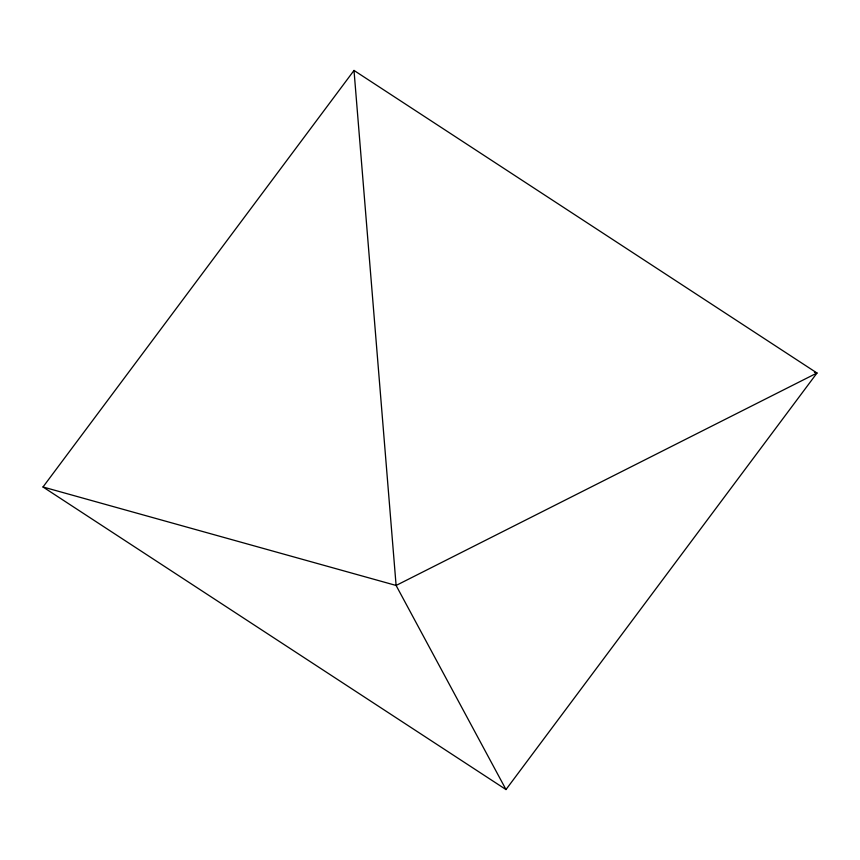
<?xml version="1.0" encoding="UTF-8"?>
<svg xmlns="http://www.w3.org/2000/svg" width="860" height="860" viewBox="0 0 860 860"><rect width="100%" height="100%" fill="white"/><g stroke="black" fill="none" stroke-linecap="round" stroke-linejoin="round"><path stroke-width="1.29" d="M43 486.986L354.008 70.445L817 373.014L505.992 789.555L43 486.986L396.105 585.456L817 373.014L814.409 372.294M505.992 789.555L396.105 585.456L354.008 70.445"/></g></svg>
